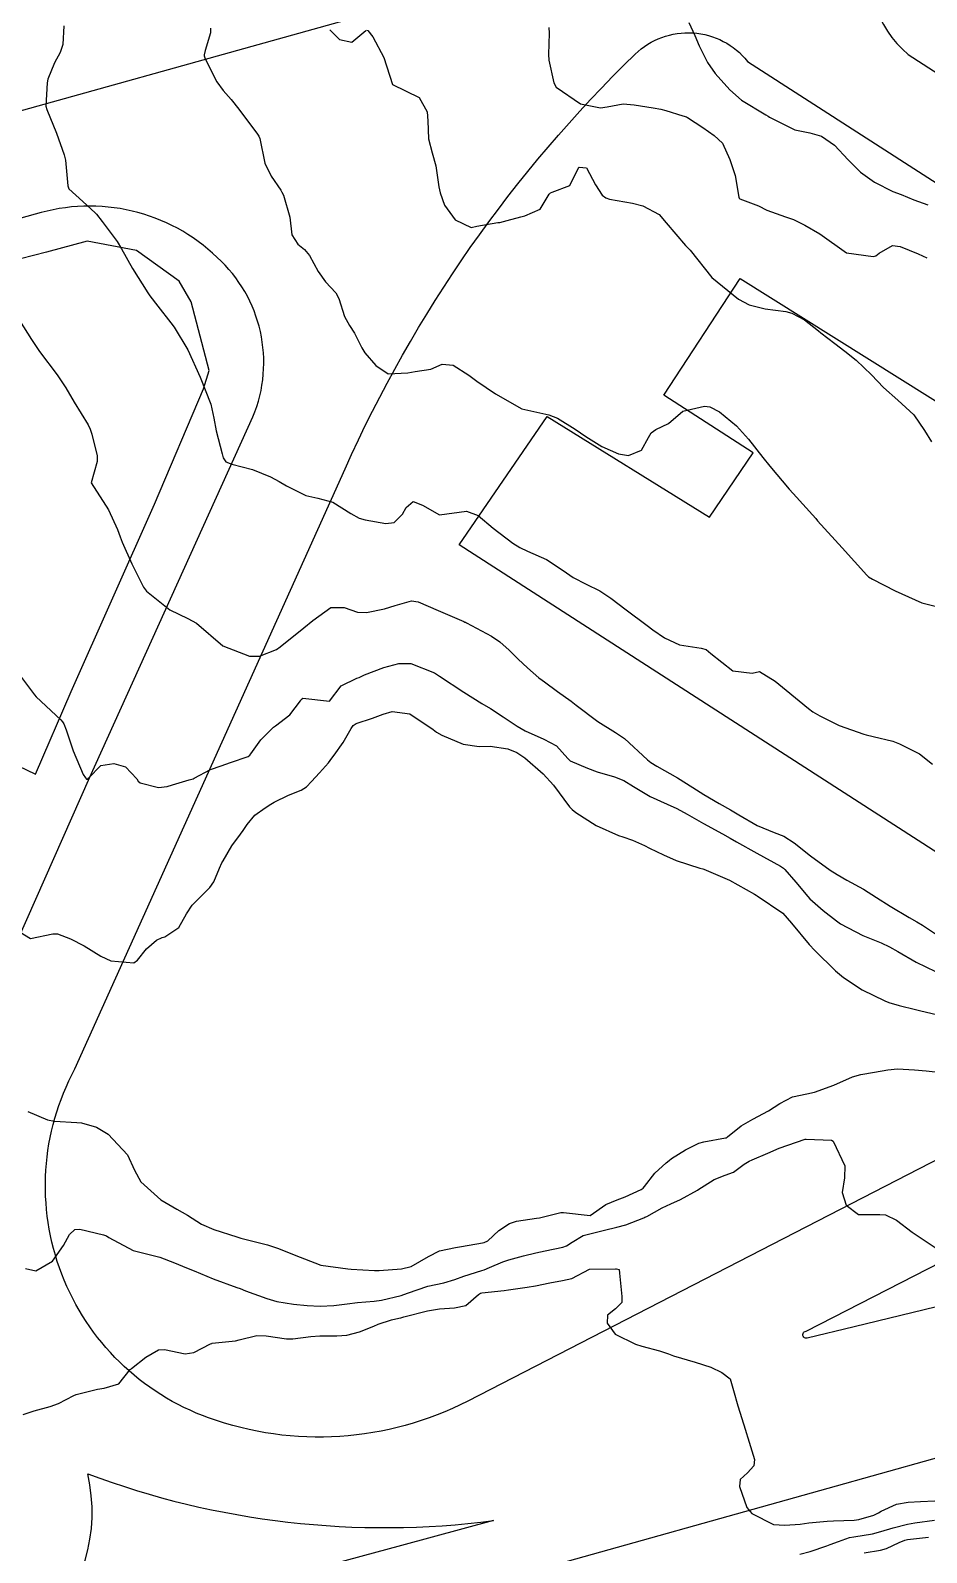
# Model space of a CAD drawing. Header units: metres. Extents: x 286371 to 293043, y 7462578 to 7466404.
# Drawn here: x 291180.2 to 291247, y 7463568.8 to 7463682.2 of the extents above; entities that cross this region are included whole.
import ezdxf

# ---------------------------------------------------------------- set-up
doc = ezdxf.new("R2010")
doc.units = ezdxf.units.M
doc.header["$MEASUREMENT"] = 0
for name, color, linetype in [('Curvas de Nivel 1m', 11, 'Continuous'), ('Curvas de Nivel 5m', 15, 'Continuous'), ('Edificações', 30, 'Continuous'), ('Vias primárias', 230, 'Continuous')]:
    doc.layers.add(name, color=color, linetype=linetype)

msp = doc.modelspace()

# ---------------------------------------------------------------- linework, layer by layer
at = {"layer": 'Curvas de Nivel 1m', "flags": 128}
for points, elevation in [([(291182.73, 7463682.54), (291182.66, 7463681.16), (291182.45, 7463680.55), (291182.03, 7463679.78), (291181.55, 7463678.56), (291181.49, 7463678.3), (291181.39, 7463676.56), (291181.46, 7463676.3), (291182.19, 7463674.55), (291182.77, 7463672.92), (291182.86, 7463672.54), (291183.03, 7463670.62), (291183.05, 7463670.54), (291183.11, 7463670.41), (291184.16, 7463669.45), (291185.08, 7463668.61), (291185.17, 7463668.5), (291185.6, 7463667.96), (291186.7, 7463666.48), (291187.04, 7463665.94), (291187.86, 7463664.46), (291188.99, 7463662.66), (291189.14, 7463662.44), (291189.73, 7463661.67), (291190.71, 7463660.42), (291190.95, 7463660.09), (291191.96, 7463658.4), (291192.89, 7463656.38), (291193.68, 7463654.37), (291193.9, 7463653.32), (291194.08, 7463652.37), (291194.52, 7463650.65), (291194.61, 7463650.36), (291194.8, 7463650.07), (291195.24, 7463649.9), (291196.79, 7463649.49), (291198.13, 7463648.96), (291198.78, 7463648.61), (291199.32, 7463648.29), (291200.76, 7463647.57), (291201.66, 7463647.35), (291202.76, 7463647.05), (291204.12, 7463646.21), (291204.74, 7463645.87), (291205.19, 7463645.74), (291206.72, 7463645.48), (291207.34, 7463645.55), (291207.95, 7463646.16), (291208.23, 7463646.67), (291208.75, 7463647.1), (291209.46, 7463646.84), (291210.73, 7463646.11), (291212.74, 7463646.4), (291213.6, 7463646.06), (291214.72, 7463645.13), (291216.19, 7463644.02), (291216.7, 7463643.69), (291217.28, 7463643.42), (291218.69, 7463642.79), (291219.92, 7463641.97), (291220.67, 7463641.46), (291221.65, 7463640.95), (291222.65, 7463640.46), (291223.49, 7463639.91), (291224.63, 7463639.05), (291226.18, 7463637.87), (291226.61, 7463637.56), (291227.49, 7463636.96), (291228.59, 7463636.44), (291230.22, 7463636.18), (291230.59, 7463636.08), (291230.92, 7463635.8), (291232.56, 7463634.49), (291234, 7463634.32), (291234.56, 7463634.44), (291235.72, 7463633.73), (291236.54, 7463633.06), (291238.2, 7463631.69), (291238.52, 7463631.45), (291239.05, 7463631.14), (291240.5, 7463630.44), (291242.33, 7463629.78), (291242.49, 7463629.74), (291243.03, 7463629.62), (291244.48, 7463629.25), (291244.99, 7463629.07), (291246.47, 7463628.33), (291247.43, 7463627.55)], 711), ([(291202.55, 7463682.24), (291203.28, 7463681.52), (291204.18, 7463681.31), (291205.24, 7463682.2)], 709), ([(291205.28, 7463682.21), (291205.38, 7463682.19), (291205.75, 7463681.72), (291206.58, 7463680.17), (291207.22, 7463678.16), (291209.21, 7463677.19), (291209.8, 7463676.13), (291209.85, 7463675.46), (291209.9, 7463674.12), (291210.18, 7463673.09), (291210.44, 7463672.11), (291210.67, 7463670.55), (291210.76, 7463670.11), (291211.09, 7463669.18), (291211.89, 7463668.09), (291213.07, 7463667.52), (291213.51, 7463667.62), (291215.07, 7463667.89), (291215.21, 7463667.9), (291215.76, 7463668.03), (291216.77, 7463668.32), (291217.08, 7463668.39), (291218.21, 7463668.88), (291218.89, 7463669.99), (291218.99, 7463670.1), (291219.11, 7463670.14), (291220.43, 7463670.65), (291221.06, 7463671.96), (291221.09, 7463672), (291221.13, 7463672.01), (291221.66, 7463671.95), (291222.35, 7463670.7), (291222.84, 7463669.93), (291223.1, 7463669.74), (291223.39, 7463669.63), (291225.1, 7463669.34), (291225.86, 7463669.12), (291227.08, 7463668.49), (291227.6, 7463667.86), (291229.05, 7463666.18), (291229.38, 7463665.83), (291231.01, 7463663.8), (291232.98, 7463662.19), (291233.79, 7463661.76), (291234.97, 7463661.47), (291236.51, 7463661.26), (291236.97, 7463661.14), (291237.9, 7463660.64), (291238.95, 7463659.82), (291239.12, 7463659.67), (291240.16, 7463658.89), (291240.92, 7463658.3), (291241.76, 7463657.63), (291242.9, 7463656.54), (291243.8, 7463655.6), (291244.87, 7463654.66), (291246.05, 7463653.57), (291246.84, 7463652.39), (291247.37, 7463651.55)], 709), ([(291218.86, 7463682.42), (291218.88, 7463681.99), (291218.84, 7463680.41), (291218.86, 7463679.99), (291219.23, 7463678.3), (291219.41, 7463677.98), (291221.21, 7463676.74), (291222.71, 7463676.42), (291223.2, 7463676.51), (291224.39, 7463676.72), (291225.21, 7463676.66), (291226.63, 7463676.44), (291227.2, 7463676.33), (291227.57, 7463676.23), (291228.85, 7463675.83), (291229.11, 7463675.75), (291229.19, 7463675.71), (291230.33, 7463674.96), (291231.17, 7463674.38), (291231.79, 7463673.79), (291232.34, 7463672.58), (291232.63, 7463671.77), (291232.74, 7463671.39), (291233.01, 7463669.77), (291233.04, 7463669.7), (291233.1, 7463669.65), (291234.48, 7463669.13), (291235.09, 7463668.8), (291236.49, 7463668.31), (291237.08, 7463668.11), (291237.94, 7463667.69), (291239.06, 7463667.04), (291241.03, 7463665.64), (291243.03, 7463665.36), (291243.23, 7463665.41), (291243.48, 7463665.61), (291244.46, 7463666.17), (291245.04, 7463666.11), (291246.37, 7463665.56), (291247.03, 7463665.27)], 708), ([(291229.3, 7463682.78), (291229.73, 7463681.82), (291230.05, 7463681.04), (291230.67, 7463679.8), (291231.24, 7463679), (291232.35, 7463677.78), (291233.21, 7463677.01), (291235.03, 7463675.9), (291235.2, 7463675.81), (291235.31, 7463675.73), (291237.18, 7463674.79), (291238.3, 7463674.57), (291239.17, 7463674.33), (291240.13, 7463673.66), (291241.15, 7463672.57), (291242.08, 7463671.63), (291243.12, 7463670.89), (291244.49, 7463670.21), (291245.11, 7463669.97), (291246.05, 7463669.57), (291247.09, 7463669.21)], 707), ([(291179.44, 7463660.59), (291180.33, 7463659.18), (291180.72, 7463658.57), (291180.92, 7463658.29), (291182.25, 7463656.54), (291182.88, 7463655.58), (291183.5, 7463654.52), (291184.54, 7463652.81), (291184.7, 7463652.51), (291184.83, 7463652.12), (291185.22, 7463650.5), (291185.21, 7463650.09), (291184.77, 7463648.5), (291186.07, 7463646.48), (291186.72, 7463645.02), (291186.93, 7463644.47), (291187.09, 7463644.09), (291187.81, 7463642.46), (291188.66, 7463640.74), (291188.89, 7463640.44), (291190.63, 7463639.04), (291191.96, 7463638.39), (291192.61, 7463638.04), (291194.58, 7463636.35), (291196.57, 7463635.6), (291197.31, 7463635.58), (291198.58, 7463636.08), (291198.84, 7463636.29), (291200.61, 7463637.71), (291201.27, 7463638.25), (291202.63, 7463639.21), (291203.62, 7463639.21), (291204.62, 7463638.87), (291205.28, 7463638.85), (291206.63, 7463639.12), (291207.42, 7463639.37), (291208.64, 7463639.71), (291209.13, 7463639.64), (291210.63, 7463639), (291212.53, 7463638.17), (291212.61, 7463638.13), (291212.65, 7463638.12), (291212.72, 7463638.08), (291214.6, 7463637.07), (291215.2, 7463636.65), (291215.9, 7463636.03), (291216.57, 7463635.38), (291217.27, 7463634.72), (291218.12, 7463633.99), (291218.37, 7463633.81), (291218.55, 7463633.68), (291219.51, 7463632.95), (291220.53, 7463632.23), (291220.91, 7463631.95), (291222.51, 7463630.73), (291223.84, 7463629.9), (291224.49, 7463629.45), (291226.2, 7463627.87), (291226.46, 7463627.66), (291226.91, 7463627.4), (291228.44, 7463626.54), (291229.59, 7463625.82), (291230.42, 7463625.3), (291231.56, 7463624.63), (291232.4, 7463624.15), (291233.02, 7463623.77), (291234.38, 7463622.98), (291235.65, 7463622.45), (291236.37, 7463622.19), (291237.13, 7463621.7), (291238.35, 7463620.73), (291239.82, 7463619.66), (291240.33, 7463619.32), (291241.07, 7463618.9), (291242.31, 7463618.23), (291243.27, 7463617.61), (291244.29, 7463616.96), (291245.71, 7463616.14), (291246.28, 7463615.81), (291246.69, 7463615.56), (291248.26, 7463614.51)], 712), ([(291179.13, 7463634.6), (291180.54, 7463632.72), (291180.68, 7463632.57), (291182.5, 7463630.84), (291182.64, 7463630.69), (291182.73, 7463630.54), (291182.92, 7463630.1), (291183.44, 7463628.53), (291184.17, 7463626.78), (291184.34, 7463626.52), (291184.43, 7463626.44), (291184.51, 7463626.44), (291184.57, 7463626.51), (291185.5, 7463627.45), (291186.45, 7463627.6), (291187.34, 7463627.36), (291188.17, 7463626.45), (291188.27, 7463626.29), (291188.43, 7463626.16), (291189.79, 7463625.8), (291190.43, 7463625.88), (291190.82, 7463626.01), (291192.08, 7463626.39), (291192.36, 7463626.46), (291192.44, 7463626.5), (291193.66, 7463627.15), (291194.45, 7463627.42), (291195.14, 7463627.66), (291196.46, 7463628.13), (291196.58, 7463628.21), (291196.66, 7463628.32), (291197.42, 7463629.37), (291198.36, 7463630.3), (291198.43, 7463630.36), (291198.5, 7463630.41), (291199.57, 7463631.21), (291200.37, 7463632.27), (291200.42, 7463632.37), (291200.53, 7463632.46), (291202.52, 7463632.23), (291203.39, 7463633.37), (291204.55, 7463633.95), (291204.74, 7463634.01), (291205.13, 7463634.2), (291206.56, 7463634.75), (291207.69, 7463635.04), (291208.57, 7463635.04), (291210.34, 7463634.34), (291210.56, 7463634.21), (291210.73, 7463634.11), (291212.54, 7463632.92), (291213.88, 7463632.06), (291214.52, 7463631.69), (291215.47, 7463631.08), (291216.5, 7463630.37), (291217.1, 7463630.02), (291218.49, 7463629.42), (291219.43, 7463628.92), (291220.28, 7463627.97), (291220.46, 7463627.8), (291221.75, 7463627.24), (291222.45, 7463626.97), (291223.75, 7463626.6), (291224.44, 7463626.34), (291225.18, 7463625.88), (291226.42, 7463625.15), (291227.68, 7463624.58), (291228.4, 7463624.24), (291229.17, 7463623.82), (291230.38, 7463623.13), (291231.79, 7463622.36), (291232.37, 7463622.04), (291232.84, 7463621.77), (291234.35, 7463620.91), (291236.11, 7463619.94), (291236.34, 7463619.81), (291236.45, 7463619.71), (291237.26, 7463618.76), (291238.15, 7463617.69), (291238.3, 7463617.52), (291239.3, 7463616.66), (291240.28, 7463615.88), (291240.6, 7463615.65), (291242.26, 7463614.79), (291243.62, 7463614.24), (291244.25, 7463613.95), (291244.86, 7463613.59), (291246.23, 7463612.79), (291247.66, 7463612.11)], 713), ([(291178.27, 7463615.77), (291180.25, 7463614.57), (291181.91, 7463614.9), (291182.26, 7463614.9), (291183.24, 7463614.53), (291184.25, 7463614.01), (291185.49, 7463613.25), (291186.23, 7463612.91), (291187.95, 7463612.74), (291188.23, 7463612.95), (291188.89, 7463613.8), (291189.64, 7463614.43), (291190.05, 7463614.63), (291190.26, 7463614.7), (291191.3, 7463615.38), (291191.88, 7463616.4), (291192.29, 7463617.04), (291193.61, 7463618.36), (291193.9, 7463618.78), (291194.34, 7463619.81), (291194.51, 7463620.19), (291194.6, 7463620.35), (291195.25, 7463621.46), (291195.9, 7463622.33), (291196.1, 7463622.6), (291196.38, 7463623.05), (291196.96, 7463623.75), (291197.73, 7463624.3), (291198.15, 7463624.56), (291198.41, 7463624.71), (291199.47, 7463625.23), (291200.42, 7463625.62), (291200.81, 7463625.87), (291201.18, 7463626.25), (291201.78, 7463626.91), (291202.46, 7463627.65), (291202.7, 7463627.99), (291202.88, 7463628.23), (291203.54, 7463629.15), (291204.14, 7463630.21), (291204.28, 7463630.42), (291204.5, 7463630.58), (291205.72, 7463630.97), (291206.51, 7463631.27), (291207.2, 7463631.48), (291208.51, 7463631.3), (291210.25, 7463630.12), (291210.49, 7463629.92), (291210.9, 7463629.7), (291212.48, 7463629.03), (291213.67, 7463628.87), (291214.48, 7463628.9), (291215.82, 7463628.69), (291216.47, 7463628.41), (291217.08, 7463628.02), (291218.45, 7463626.84), (291219.22, 7463625.98), (291220.41, 7463624.37), (291220.61, 7463624.16), (291220.88, 7463623.96), (291222.38, 7463622.98), (291224.05, 7463622.23), (291224.37, 7463622.13), (291225.1, 7463621.89), (291225.98, 7463621.49), (291226.36, 7463621.3), (291227.4, 7463620.79), (291228.34, 7463620.37), (291230.1, 7463619.81), (291230.33, 7463619.75), (291230.41, 7463619.73), (291232.32, 7463618.91), (291234.19, 7463617.86), (291234.3, 7463617.8), (291234.39, 7463617.74), (291236.29, 7463616.45), (291236.95, 7463615.7), (291238.25, 7463614.11), (291238.67, 7463613.68), (291240.22, 7463612.15), (291240.82, 7463611.65), (291242.2, 7463610.73), (291243.88, 7463609.91), (291244.19, 7463609.8), (291244.96, 7463609.58), (291246.18, 7463609.28), (291246.56, 7463609.18), (291248.17, 7463608.8)], 714), ([(291179.88, 7463589.98), (291180.64, 7463589.8), (291181.88, 7463590.54), (291182.72, 7463591.71), (291183.15, 7463592.53), (291183.55, 7463592.89), (291183.92, 7463592.92), (291185.7, 7463592.49), (291185.91, 7463592.41), (291186.09, 7463592.3), (291187.9, 7463591.33), (291189.38, 7463590.95), (291189.89, 7463590.82), (291190.97, 7463590.41), (291191.88, 7463590.04), (291192.45, 7463589.81), (291193.87, 7463589.21), (291195.61, 7463588.58), (291195.86, 7463588.5), (291196.27, 7463588.33), (291197.85, 7463587.74), (291198.6, 7463587.53), (291199.84, 7463587.34), (291200.86, 7463587.24), (291201.84, 7463587.19), (291202.85, 7463587.22), (291203.84, 7463587.35), (291204.6, 7463587.45), (291205.84, 7463587.55), (291206.4, 7463587.62), (291207.85, 7463587.97), (291208.34, 7463588.14), (291209.86, 7463588.66), (291211.04, 7463588.92), (291211.87, 7463589.17), (291212.53, 7463589.42), (291213.88, 7463589.84), (291214.05, 7463589.89), (291214.43, 7463590.05), (291215.44, 7463590.48), (291215.89, 7463590.64), (291216.98, 7463590.93), (291217.9, 7463591.16), (291218.58, 7463591.31), (291219.91, 7463591.58), (291220.19, 7463591.68), (291220.6, 7463591.95), (291221.42, 7463592.45), (291221.92, 7463592.58), (291223.01, 7463592.83), (291223.93, 7463593.06), (291224.6, 7463593.23), (291225.94, 7463593.77), (291226.01, 7463593.8), (291226.15, 7463593.87), (291227.3, 7463594.51), (291227.96, 7463594.81), (291228.68, 7463595.12), (291229.93, 7463595.82), (291229.95, 7463595.83), (291229.97, 7463595.85), (291231.18, 7463596.61), (291231.99, 7463596.93), (291232.61, 7463597.16), (291233.42, 7463597.76), (291233.78, 7463597.99), (291234.01, 7463598.08), (291235.18, 7463598.57), (291236.02, 7463598.96), (291237.96, 7463599.61), (291238.03, 7463599.63), (291239.92, 7463599.55), (291240.03, 7463599.48), (291240.9, 7463597.64), (291240.89, 7463596.73), (291240.7, 7463595.64), (291241.01, 7463594.7), (291241.94, 7463594), (291243.53, 7463594.01), (291243.94, 7463593.98), (291244.76, 7463593.58), (291245.92, 7463592.68), (291247.65, 7463591.54)], 716), ([(291179.71, 7463579.11), (291180.52, 7463579.38), (291181.72, 7463579.71), (291182.33, 7463579.93), (291183.48, 7463580.52), (291183.65, 7463580.61), (291183.74, 7463580.63), (291185.23, 7463581), (291185.74, 7463581.08), (291186.82, 7463581.39), (291187.67, 7463582.46), (291187.72, 7463582.5), (291187.77, 7463582.54), (291188.85, 7463583.37), (291189.79, 7463583.93), (291190.24, 7463583.96), (291191.78, 7463583.63), (291192.43, 7463583.74), (291193.65, 7463584.37), (291193.75, 7463584.41), (291193.79, 7463584.42), (291195.53, 7463584.61), (291195.8, 7463584.67), (291197.12, 7463584.99), (291197.8, 7463584.97), (291199.33, 7463584.76), (291199.8, 7463584.75), (291201.14, 7463584.92), (291201.8, 7463584.96), (291203.07, 7463584.96), (291203.81, 7463585.02), (291204.75, 7463585.27), (291205.82, 7463585.7), (291206.16, 7463585.84), (291207.13, 7463586.16), (291207.7, 7463586.28), (291207.83, 7463586.31), (291208.07, 7463586.39), (291209.83, 7463586.84), (291210.71, 7463586.98), (291211.84, 7463587.05), (291212.68, 7463587.24), (291213.62, 7463588.06), (291213.76, 7463588.15), (291213.86, 7463588.18), (291215.53, 7463588.35), (291215.86, 7463588.4), (291217.26, 7463588.6), (291217.86, 7463588.7), (291218.94, 7463588.91), (291219.87, 7463589.1), (291220.58, 7463589.24), (291221.88, 7463589.93), (291223.82, 7463589.97), (291223.89, 7463589.97), (291224.11, 7463589.9), (291224.13, 7463589.65), (291224.29, 7463587.9), (291224.29, 7463587.45), (291223.83, 7463586.98), (291223.24, 7463586.5), (291223.2, 7463585.91), (291223.8, 7463585.1), (291225.32, 7463584.35), (291225.79, 7463584.21), (291227.1, 7463583.85), (291227.78, 7463583.62), (291228.15, 7463583.47), (291229.77, 7463583.02), (291230.93, 7463582.63), (291231.76, 7463582.24), (291232.37, 7463581.78), (291232.63, 7463580.89), (291232.95, 7463579.77), (291233.51, 7463577.94), (291233.56, 7463577.76), (291233.69, 7463577.38), (291234.19, 7463575.75), (291234.12, 7463575.29), (291233.65, 7463574.76), (291233.12, 7463574.28), (291233.07, 7463573.76), (291233.61, 7463572.19), (291233.99, 7463571.75), (291235.59, 7463570.92), (291236.43, 7463570.87), (291237.59, 7463570.95), (291238.24, 7463571.04), (291239.6, 7463571.17), (291240.06, 7463571.19), (291241.6, 7463571.24), (291241.95, 7463571.28), (291243.06, 7463571.61), (291243.43, 7463571.79), (291243.61, 7463571.91), (291244.76, 7463572.44), (291245.62, 7463572.59), (291246.55, 7463572.63), (291247.62, 7463572.69)], 717), ([(291237.56, 7463568.7), (291238.33, 7463568.91), (291239.57, 7463569.33), (291239.81, 7463569.42), (291240.44, 7463569.65), (291241.27, 7463569.95), (291241.58, 7463570.01), (291242.97, 7463570.23), (291243.59, 7463570.39), (291244.5, 7463570.68), (291245.59, 7463570.95), (291246.13, 7463571.04), (291247.6, 7463571.24)], 718), ([(291242.36, 7463568.82), (291243.57, 7463569.02), (291244.02, 7463569.14), (291244.97, 7463569.58), (291245.39, 7463569.76), (291245.58, 7463569.81), (291247.15, 7463569.98)], 719)]:
    msp.add_lwpolyline(points, dxfattribs=dict(at, elevation=elevation))
at = {"layer": 'Curvas de Nivel 5m', "flags": 128}
for points, elevation in [([(291193.65, 7463682.37), (291193.65, 7463682.01), (291193.27, 7463680.69), (291193.19, 7463680.38), (291193.18, 7463680.3), (291193.26, 7463680.08), (291194.12, 7463678.36), (291194.6, 7463677.73), (291195.21, 7463677.05), (291195.77, 7463676.34), (291197.17, 7463674.46), (291197.26, 7463674.31), (291197.33, 7463674.14), (291197.7, 7463672.31), (291198.17, 7463671.35), (291198.9, 7463670.29), (291198.98, 7463670.16), (291199.1, 7463669.93), (291199.57, 7463668.28), (291199.73, 7463666.96), (291200.16, 7463666.27), (291200.66, 7463665.89), (291201.03, 7463665.43), (291201.68, 7463664.24), (291202.23, 7463663.47), (291202.99, 7463662.66), (291203.22, 7463662.22), (291203.63, 7463660.89), (291204.01, 7463660.21), (291204.39, 7463659.65), (291204.93, 7463658.55), (291205.16, 7463658.19), (291205.98, 7463657.25), (291206.9, 7463656.61), (291208.35, 7463656.7), (291208.9, 7463656.79), (291210.06, 7463656.96), (291210.91, 7463657.33), (291211.74, 7463657.26), (291212.9, 7463656.52), (291213.51, 7463656.07), (291214.88, 7463655.13), (291216.86, 7463654.01), (291218.85, 7463653.57), (291219.51, 7463653.31), (291220.83, 7463652.51), (291221.63, 7463651.94), (291222.81, 7463651.21), (291224.04, 7463650.67), (291224.8, 7463650.54), (291225.76, 7463650.93), (291226.29, 7463651.87), (291226.48, 7463652.22), (291226.83, 7463652.47), (291227.77, 7463652.92), (291228.85, 7463653.83), (291230.45, 7463654.22), (291230.86, 7463654.16), (291231.58, 7463653.79), (291232.84, 7463652.75), (291233.73, 7463651.76), (291234.8, 7463650.39), (291235.33, 7463649.74), (291236.77, 7463648.03), (291237.05, 7463647.71), (291238.74, 7463645.84), (291238.87, 7463645.68), (291240.7, 7463643.65), (291242.54, 7463641.63), (291242.67, 7463641.51), (291242.96, 7463641.33), (291244.66, 7463640.45), (291246.64, 7463639.56), (291248.64, 7463639.07)], 710), ([(291180.06, 7463601.67), (291181.53, 7463601.07), (291182.05, 7463600.96), (291183.7, 7463600.87), (291184.05, 7463600.84), (291185.16, 7463600.5), (291186.03, 7463599.99), (291187.47, 7463598.46), (291187.99, 7463597.3), (291188.47, 7463596.45), (291189.95, 7463595.11), (291191.15, 7463594.41), (291191.94, 7463593.95), (291193, 7463593.3), (291193.92, 7463592.89), (291195.62, 7463592.34), (291195.91, 7463592.25), (291196.02, 7463592.22), (291197.91, 7463591.76), (291198.72, 7463591.47), (291199.89, 7463591), (291201.88, 7463590.24), (291203.88, 7463589.97), (291204.15, 7463589.94), (291205.88, 7463589.83), (291206.22, 7463589.84), (291207.88, 7463589.97), (291208.61, 7463590.14), (291209.9, 7463590.88), (291210.72, 7463591.29), (291211.91, 7463591.55), (291212.36, 7463591.63), (291213.91, 7463591.89), (291214.05, 7463591.92), (291214.32, 7463592.05), (291215.14, 7463592.82), (291215.93, 7463593.33), (291216.45, 7463593.5), (291217.94, 7463593.74), (291218.16, 7463593.77), (291219.05, 7463593.98), (291219.75, 7463594.16), (291219.95, 7463594.16), (291221.94, 7463593.93), (291223.11, 7463594.76), (291223.96, 7463595.1), (291224.54, 7463595.32), (291225.73, 7463595.88), (291225.88, 7463595.97), (291225.98, 7463596.1), (291226.77, 7463597.08), (291227.6, 7463597.85), (291227.82, 7463598.03), (291228.01, 7463598.17), (291229.03, 7463598.82), (291230.03, 7463599.32), (291230.4, 7463599.43), (291232.03, 7463599.72), (291232.09, 7463599.73), (291232.18, 7463599.78), (291233.2, 7463600.61), (291234.05, 7463601.11), (291235.23, 7463601.73), (291236.07, 7463602.27), (291237.01, 7463602.77), (291238.08, 7463603), (291238.65, 7463603.11), (291240.09, 7463603.65), (291241.47, 7463604.27), (291242.11, 7463604.44), (291243.12, 7463604.6), (291244.11, 7463604.79), (291244.84, 7463604.86), (291246.11, 7463604.78), (291246.96, 7463604.71), (291248.11, 7463604.58)], 715)]:
    msp.add_lwpolyline(points, dxfattribs=dict(at, elevation=elevation))
at = {"layer": 'Edificações'}
msp.add_lwpolyline([(291177.45, 7463628.31), (291180.63, 7463626.8), (291183.29, 7463632.96), (291189.49, 7463646.92), (291193.14, 7463655.49), (291193.56, 7463656.87), (291192.22, 7463661.98), (291191.32, 7463663.51), (291188.15, 7463665.81), (291184.47, 7463666.5), (291181.45, 7463665.68), (291173.68, 7463663.69)], dxfattribs=at)
msp.add_lwpolyline([(291212.19, 7463643.89), (291218.73, 7463653.44), (291230.82, 7463645.95), (291234.09, 7463650.74), (291227.43, 7463655.04), (291233.11, 7463663.71), (291271.05, 7463639.96), (291286.93, 7463630.8), (291281.13, 7463620.55), (291264.47, 7463630.98), (291255.58, 7463615.92)], close=True, dxfattribs=at)
at = {"layer": 'Vias primárias'}
for points in [[(291276.9, 7463701.86, -0.050889), (291249.33, 7463694.87, 0.626549), (291245.64, 7463680.4), (291309.79, 7463639.04, 0.216878), (291319.79, 7463637.6, 0.166443), (291334.02, 7463647.62, 0.013891), (291342.47, 7463659.98, 0.04957), (291349.66, 7463674.04, 0.029592), (291353.52, 7463685.89, 0.016639), (291361.91, 7463723.03), (291363.77, 7463733.3), (291364.25, 7463736.98, 0.389887), (291362.12, 7463739.99), (291330.44, 7463746.87, 0.438912), (291328.43, 7463745.12, -0.085104), (291304.98, 7463718.63, -0.11201)], [(291153.06, 7463575.23, 0.147126), (291171.8, 7463597.59), (291184.67, 7463626.58), (291196.82, 7463653.41, 0.316941), (291194.16, 7463665.29, 0.272485), (291180.59, 7463668.5), (291121.08, 7463651.89, 0.391867), (291115.29, 7463643.25), (291132.53, 7463581.28, 0.421112), (291148.13, 7463572.58, 0.076207)], [(291184.51, 7463574.69, 0.122457), (291214.75, 7463571.21), (291207.89, 7463569.36), (291195.77, 7463566.09), (291180.97, 7463562.76, 0.265159)]]:
    msp.add_lwpolyline(points, format="xyb", close=True, dxfattribs=at)
at = {"layer": 'Vias primárias', "elevation": 717.43}
msp.add_lwpolyline([(291067.9, 7463703.99), (291080.04, 7463707.09), (291135.05, 7463722.65), (291185.53, 7463736.64), (291191.75, 7463738.31, -0.049917), (291196.16, 7463739.03, -0.030676), (291198.91, 7463739.03, -0.257418), (291207.48, 7463733.61), (291219.23, 7463703.05, -0.046014), (291220.59, 7463698.2, -0.362521), (291213.57, 7463685.72), (291163.32, 7463671.68), (291150.52, 7463668.42), (291115.91, 7463659.08), (291093.56, 7463652.77), (291070.73, 7463646.42), (291060.37, 7463643.48), (291057.52, 7463642.73, -0.328552), (291046.98, 7463646.9), (291034.36, 7463686.79)], format="xyb", dxfattribs=at)
at = {"layer": 'Vias primárias'}
for points in [[(291233.66, 7463679.89), (291296.23, 7463639.64, -0.207229), (291301.93, 7463631.14, -0.348611), (291297.97, 7463623.69), (291253.16, 7463600.85), (291212.82, 7463580.11, -0.207969), (291193.52, 7463578.86, -0.458117), (291183.55, 7463604.85), (291203.68, 7463649.54, -0.095616), (291225.3, 7463680.43, -0.443279), (291233.66, 7463679.89, 0.790058)], [(291154.71, 7463553.72), (291187.37, 7463559.85), (291217.14, 7463567.31), (291239.67, 7463573.62), (291294.25, 7463588.91, -0.024627), (291323.7, 7463596.39, -0.079731), (291382.1, 7463601.73, -0.04022), (291451.91, 7463584.12, -0.0211), (291494.43, 7463568.73, -0.125582), (291630.04, 7463477.13, 0.006089), (291714.73, 7463374.29), (291732.56, 7463354.39, 0.031385), (291743.51, 7463343.61, 0.329747), (291763.81, 7463342.02, 0.061276), (291772.94, 7463349.42, 0.081559), (291785.28, 7463367.3), (291794.1, 7463382.65), (291807.78, 7463424.53), (291831.64, 7463500.74), (291834.42, 7463509.84)], [(291241.61, 7463585.65), (291238.11, 7463584.8, -1.073183), (291238.02, 7463585.31), (291260.24, 7463596.69), (291268.86, 7463601.04, 0.151533), (291272.18, 7463593.06, -5.96225)]]:
    msp.add_lwpolyline(points, format="xyb", dxfattribs=at)
msp.add_lwpolyline([(291272.18, 7463593.06), (291241.61, 7463585.65)], dxfattribs=at)

doc.saveas('drawing.dxf')
